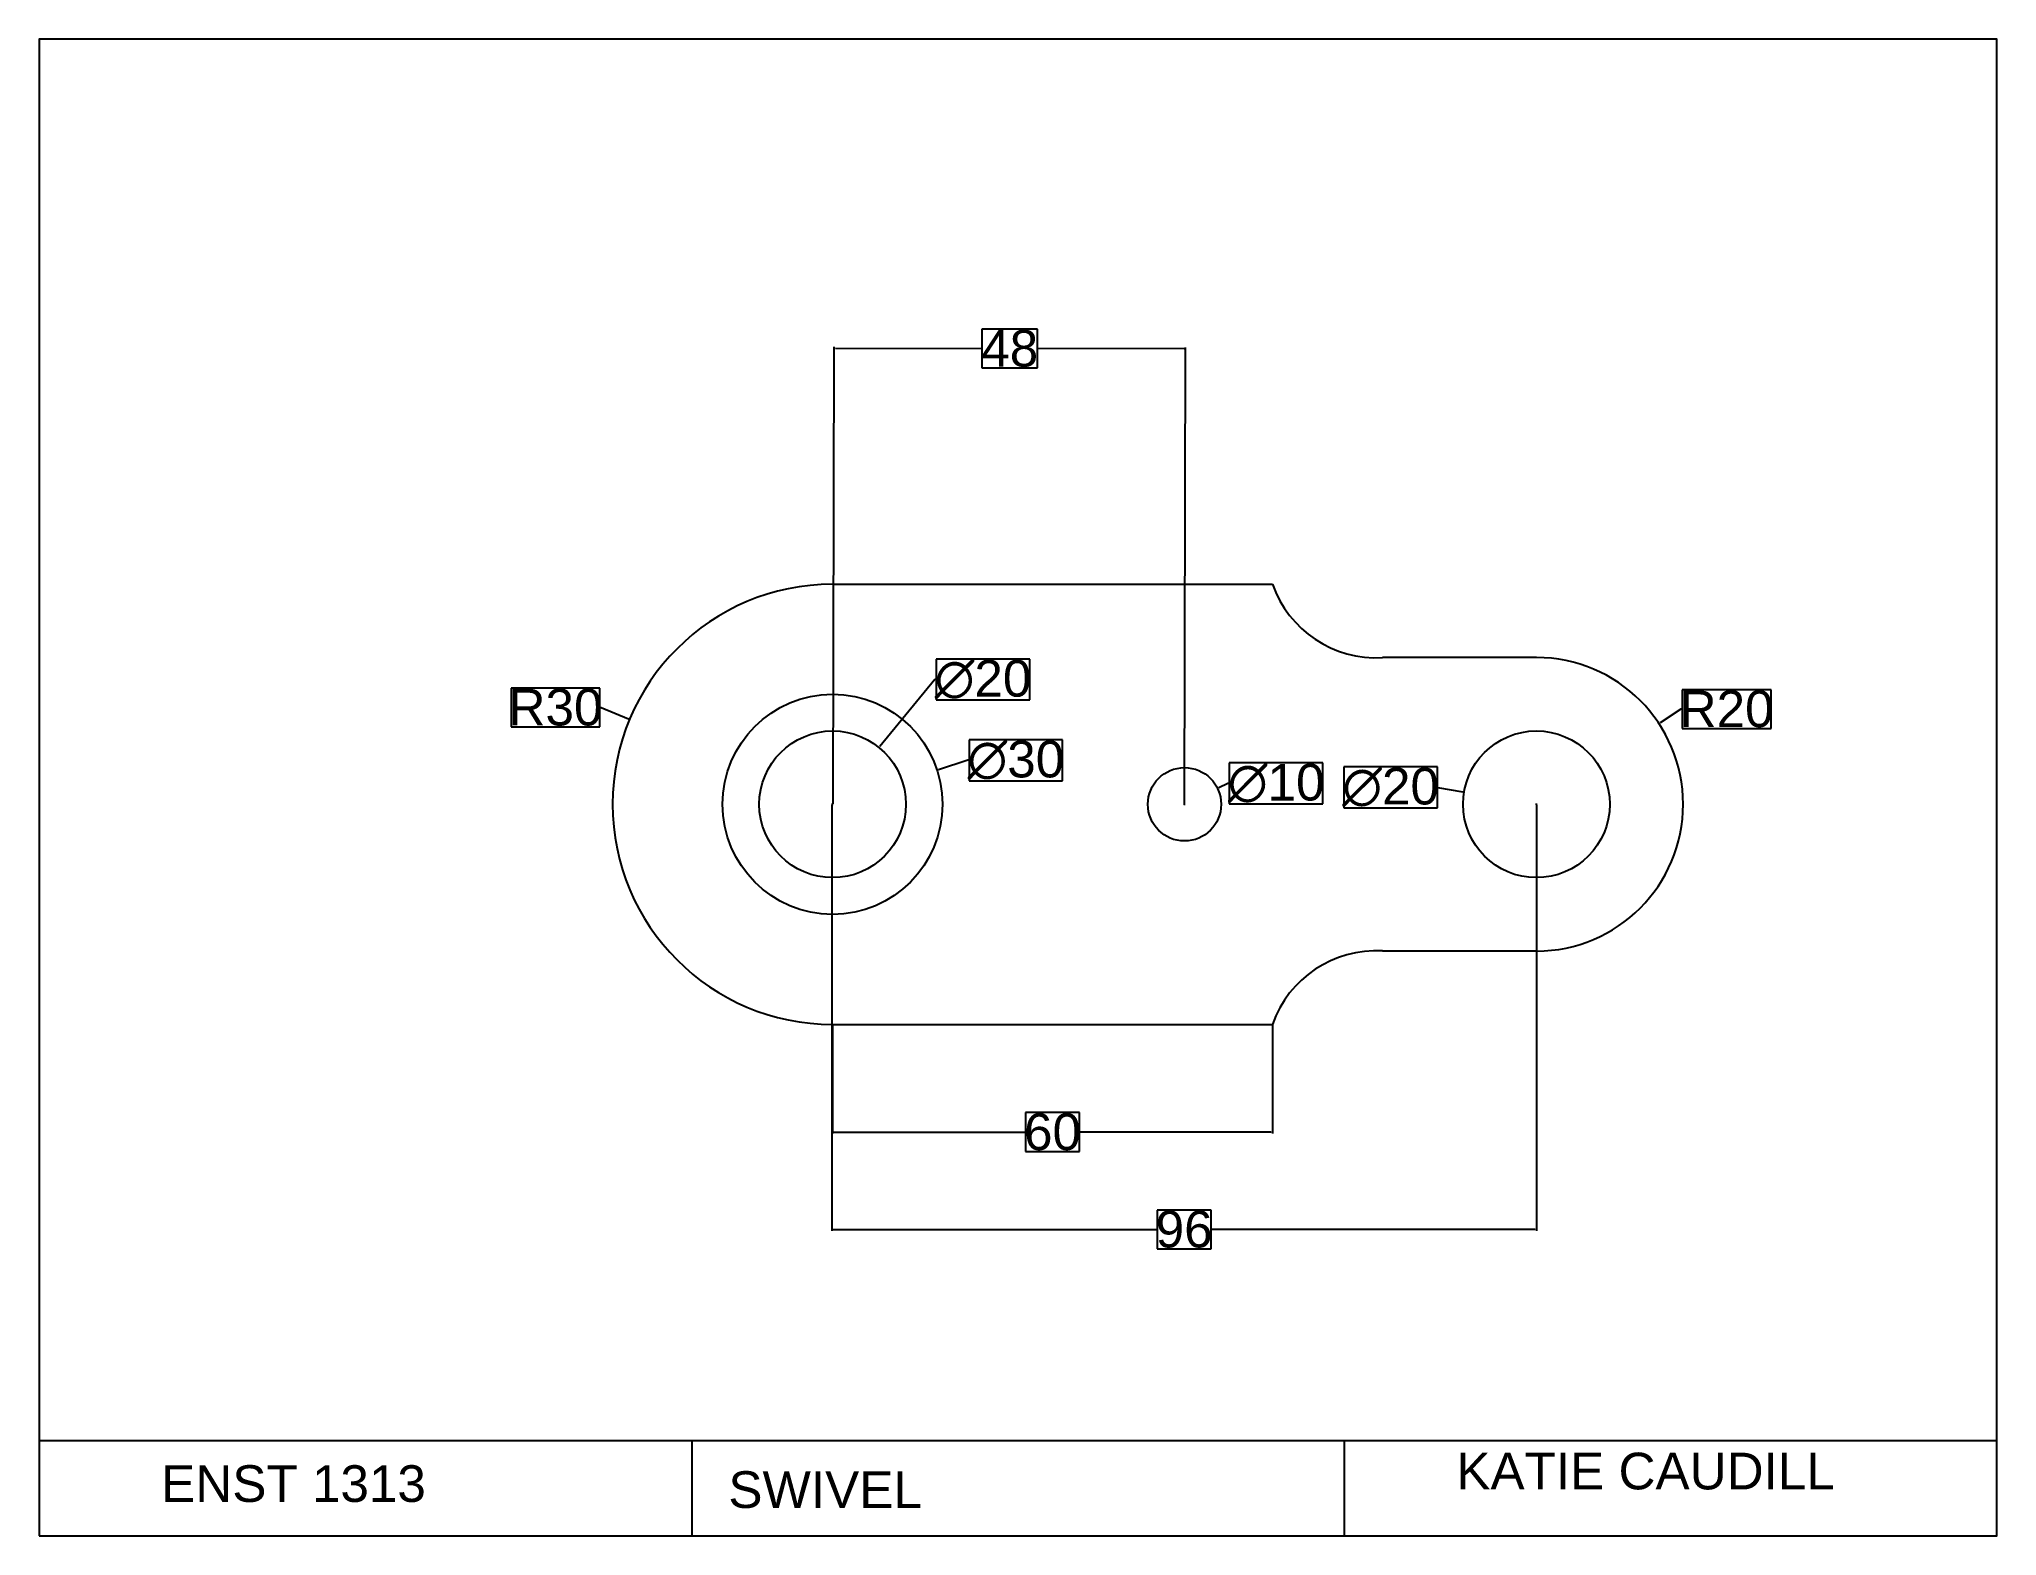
# Model space of a CAD drawing. Header units: millimetres. Extents: x 6 to 273, y 6 to 210.
import ezdxf

# ---------------------------------------------------------------- set-up
doc = ezdxf.new("R2010")
doc.units = ezdxf.units.MM
doc.header["$MEASUREMENT"] = 0
doc.styles.get("Standard").update_dxf_attribs({"font": 'arial.ttf'})
doc.dimstyles.get("Standard").update_dxf_attribs({"dimtxt": 5, "dimasz": 0.18, "dimexe": 0.18, "dimexo": 0.0625, "dimgap": -0.09, "dimtad": 0, "dimtih": 1, "dimtoh": 1, "dimdec": 4, "dimzin": 0, "dimdsep": 46, "dimtxsty": 'Standard', "dimcen": 0.09, "dimadec": 0, "dimazin": 0, "dimtfac": 1, "dimtdec": 4, "dimtofl": 0, "dimtmove": 0, "dimatfit": 3, "dimfxl": 1, "dimtolj": 1, "dimtzin": 0, "dimarcsym": 0})

# ---------------------------------------------------------------- blocks, each defined once
blk = doc.blocks.new('*D1')
at = {"color": 0, "lineweight": -2, "transparency": 16777216}
for p, q in [((141.11, 125.5), (128.34, 125.5)), ((128.34, 125.5), (128.34, 119.94)), ((141.11, 119.94), (141.11, 125.5)), ((128.16, 122.72), (120.67, 113.58)), ((128.34, 122.72), (128.16, 122.72)), ((128.34, 119.94), (141.11, 119.94)), ((114.12, 105.71), (114.3, 105.71)), ((114.21, 105.62), (114.21, 105.8))]:
    blk.add_line(p, q, dxfattribs=at)
at = {"color": 0, "transparency": 16777216}
blk.add_solid([(120.64, 113.6), (120.69, 113.56), (120.55, 113.44)], dxfattribs=at)
at = {"layer": 'Defpoints', "color": 0, "transparency": 16777216}
for p in [(120.55, 113.44), (107.86, 97.98)]:
    blk.add_point(p, dxfattribs=at)
at = {"color": 0, "transparency": 16777216, "insert": (134.73, 122.72), "char_height": 5, "attachment_point": 5}
blk.add_mtext('\\A1;∅20', dxfattribs=at)
blk = doc.blocks.new('*D2')
at = {"color": 0, "lineweight": -2, "transparency": 16777216}
for p, q in [((145.59, 114.5), (132.83, 114.5)), ((132.83, 114.5), (132.83, 108.93)), ((145.59, 108.93), (145.59, 114.5)), ((132.65, 111.71), (128.64, 110.41)), ((132.83, 111.71), (132.65, 111.71)), ((132.83, 108.93), (145.59, 108.93)), ((114.12, 105.71), (114.3, 105.71)), ((114.21, 105.62), (114.21, 105.8))]:
    blk.add_line(p, q, dxfattribs=at)
at = {"color": 0, "transparency": 16777216}
blk.add_solid([(128.63, 110.44), (128.65, 110.38), (128.47, 110.35)], dxfattribs=at)
at = {"layer": 'Defpoints', "color": 0, "transparency": 16777216}
for p in [(128.47, 110.35), (99.94, 101.07)]:
    blk.add_point(p, dxfattribs=at)
at = {"color": 0, "transparency": 16777216, "insert": (139.21, 111.71), "char_height": 5, "attachment_point": 5}
blk.add_mtext('\\A1;∅30', dxfattribs=at)
blk = doc.blocks.new('*D3')
at = {"color": 0, "lineweight": -2, "transparency": 16777216}
for p, q in [((82.48, 121.56), (70.37, 121.56)), ((70.37, 121.56), (70.37, 116.28)), ((82.48, 116.28), (82.48, 121.56)), ((82.48, 118.92), (82.66, 118.92)), ((82.66, 118.92), (86.37, 117.37)), ((70.37, 116.28), (82.48, 116.28)), ((114.12, 105.71), (114.3, 105.71)), ((114.21, 105.62), (114.21, 105.8))]:
    blk.add_line(p, q, dxfattribs=at)
at = {"color": 0, "transparency": 16777216}
blk.add_solid([(86.38, 117.39), (86.36, 117.34), (86.53, 117.3)], dxfattribs=at)
at = {"layer": 'Defpoints', "color": 0, "transparency": 16777216}
for p in [(86.53, 117.3), (114.21, 105.71)]:
    blk.add_point(p, dxfattribs=at)
at = {"color": 0, "transparency": 16777216, "insert": (76.42, 118.92), "char_height": 5, "attachment_point": 5}
blk.add_mtext('\\A1;R30', dxfattribs=at)
blk = doc.blocks.new('*D4')
at = {"color": 0, "lineweight": -2, "transparency": 16777216}
for p, q in [((114.21, 75.65), (114.21, 60.86)), ((174.21, 75.65), (174.21, 60.86)), ((147.88, 63.68), (140.53, 63.68)), ((140.53, 63.68), (140.53, 58.39)), ((147.88, 58.39), (147.88, 63.68)), ((114.39, 61.04), (140.53, 61.04)), ((174.03, 61.04), (147.88, 61.04)), ((140.53, 58.39), (147.88, 58.39))]:
    blk.add_line(p, q, dxfattribs=at)
at = {"color": 0, "transparency": 16777216}
for points in [[(114.39, 61.07), (114.39, 61.01), (114.21, 61.04)], [(174.03, 61.07), (174.03, 61.01), (174.21, 61.04)]]:
    blk.add_solid(points, dxfattribs=at)
at = {"layer": 'Defpoints', "color": 0, "transparency": 16777216}
for p in [(114.21, 75.71), (174.21, 75.71), (174.21, 61.04)]:
    blk.add_point(p, dxfattribs=at)
at = {"color": 0, "transparency": 16777216, "insert": (144.21, 61.04), "char_height": 5, "attachment_point": 5}
blk.add_mtext('\\A1;60', dxfattribs=at)
blk = doc.blocks.new('*D5')
at = {"color": 0, "lineweight": -2, "transparency": 16777216}
for p, q in [((114.12, 105.65), (114.12, 47.59)), ((210.21, 105.65), (210.21, 47.59)), ((165.83, 50.41), (158.49, 50.41)), ((158.49, 50.41), (158.49, 45.13)), ((165.83, 45.13), (165.83, 50.41)), ((114.3, 47.77), (158.49, 47.77)), ((210.03, 47.77), (165.83, 47.77)), ((158.49, 45.13), (165.83, 45.13))]:
    blk.add_line(p, q, dxfattribs=at)
at = {"color": 0, "transparency": 16777216}
for points in [[(114.3, 47.8), (114.3, 47.74), (114.12, 47.77)], [(210.03, 47.8), (210.03, 47.74), (210.21, 47.77)]]:
    blk.add_solid(points, dxfattribs=at)
at = {"layer": 'Defpoints', "color": 0, "transparency": 16777216}
for p in [(114.12, 105.71), (210.21, 105.71), (210.21, 47.77)]:
    blk.add_point(p, dxfattribs=at)
at = {"color": 0, "transparency": 16777216, "insert": (162.16, 47.77), "char_height": 5, "attachment_point": 5}
blk.add_mtext('\\A1;96', dxfattribs=at)
blk = doc.blocks.new('*D6')
at = {"color": 0, "lineweight": -2, "transparency": 16777216}
for p, q in [((181.09, 111.35), (168.32, 111.35)), ((168.32, 111.35), (168.32, 105.78)), ((181.09, 105.78), (181.09, 111.35)), ((168.14, 108.56), (166.88, 107.95)), ((168.32, 108.56), (168.14, 108.56)), ((162.12, 105.71), (162.3, 105.71)), ((162.21, 105.62), (162.21, 105.8)), ((168.32, 105.78), (181.09, 105.78))]:
    blk.add_line(p, q, dxfattribs=at)
at = {"color": 0, "transparency": 16777216}
blk.add_solid([(166.86, 107.98), (166.89, 107.93), (166.72, 107.88)], dxfattribs=at)
at = {"layer": 'Defpoints', "color": 0, "transparency": 16777216}
for p in [(166.72, 107.88), (157.7, 103.55)]:
    blk.add_point(p, dxfattribs=at)
at = {"color": 0, "transparency": 16777216, "insert": (174.71, 108.56), "char_height": 5, "attachment_point": 5}
blk.add_mtext('\\A1;∅10', dxfattribs=at)
blk = doc.blocks.new('*D8')
at = {"color": 0, "lineweight": -2, "transparency": 16777216}
for p, q in [((196.7, 110.8), (183.93, 110.8)), ((183.93, 110.8), (183.93, 105.23)), ((196.7, 105.23), (196.7, 110.8)), ((196.7, 108.02), (200.17, 107.42)), ((183.93, 105.23), (196.7, 105.23)), ((210.12, 105.71), (210.3, 105.71)), ((210.21, 105.62), (210.21, 105.8))]:
    blk.add_line(p, q, dxfattribs=at)
at = {"color": 0, "transparency": 16777216}
blk.add_solid([(200.18, 107.45), (200.17, 107.39), (200.35, 107.39)], dxfattribs=at)
at = {"layer": 'Defpoints', "color": 0, "transparency": 16777216}
for p in [(200.35, 107.39), (220.07, 104.03)]:
    blk.add_point(p, dxfattribs=at)
at = {"color": 0, "transparency": 16777216, "insert": (190.32, 108.02), "char_height": 5, "attachment_point": 5}
blk.add_mtext('\\A1;∅20', dxfattribs=at)
blk = doc.blocks.new('*D9')
at = {"color": 0, "lineweight": -2, "transparency": 16777216}
for p, q in [((242.2, 121.33), (230.09, 121.33)), ((230.09, 121.33), (230.09, 116.05)), ((242.2, 116.05), (242.2, 121.33)), ((229.91, 118.69), (227.06, 116.81)), ((230.09, 118.69), (229.91, 118.69)), ((230.09, 116.05), (242.2, 116.05)), ((210.12, 105.71), (210.3, 105.71)), ((210.21, 105.62), (210.21, 105.8))]:
    blk.add_line(p, q, dxfattribs=at)
at = {"color": 0, "transparency": 16777216}
blk.add_solid([(227.04, 116.84), (227.08, 116.79), (226.91, 116.72)], dxfattribs=at)
at = {"layer": 'Defpoints', "color": 0, "transparency": 16777216}
for p in [(226.91, 116.72), (210.21, 105.71)]:
    blk.add_point(p, dxfattribs=at)
at = {"color": 0, "transparency": 16777216, "insert": (236.14, 118.69), "char_height": 5, "attachment_point": 5}
blk.add_mtext('\\A1;R20', dxfattribs=at)
blk = doc.blocks.new('*D10')
at = {"color": 0, "lineweight": -2, "transparency": 16777216}
for p, q in [((142.15, 170.47), (134.59, 170.47)), ((134.59, 170.47), (134.59, 165.18)), ((142.15, 165.18), (142.15, 170.47)), ((114.3, 105.78), (114.42, 168.05)), ((114.59, 167.87), (134.59, 167.83)), ((162.14, 167.78), (142.15, 167.82)), ((162.21, 105.69), (162.33, 167.96)), ((134.59, 165.18), (142.15, 165.18))]:
    blk.add_line(p, q, dxfattribs=at)
at = {"color": 0, "transparency": 16777216}
for points in [[(114.59, 167.9), (114.59, 167.84), (114.41, 167.87)], [(162.14, 167.81), (162.14, 167.75), (162.32, 167.78)]]:
    blk.add_solid(points, dxfattribs=at)
at = {"layer": 'Defpoints', "color": 0, "transparency": 16777216}
for p in [(162.32, 167.78), (114.3, 105.71), (162.21, 105.62)]:
    blk.add_point(p, dxfattribs=at)
at = {"color": 0, "transparency": 16777216, "insert": (138.37, 167.83), "char_height": 5, "attachment_point": 5}
blk.add_mtext('\\A1;48', dxfattribs=at)

msp = doc.modelspace()

# ---------------------------------------------------------------- linework, layer by layer
for p, q in [((114.21, 135.71), (174.21, 135.71)), ((210.21, 125.71), (189.21, 125.71)), ((210.21, 85.71), (189.21, 85.71)), ((114.21, 75.71), (174.21, 75.71)), ((6, 19), (273, 19)), ((6, 19), (6, 6)), ((95, 19), (95, 6)), ((184, 19), (184, 6))]:
    msp.add_line(p, q)
msp.add_lwpolyline([(6, 6), (273, 6), (273, 210), (6, 210)], close=True)
for centre, radius in [((114.21, 105.71), 15), ((114.21, 105.71), 10), ((210.21, 105.71), 10), ((162.21, 105.71), 5)]:
    msp.add_circle(centre, radius)
for centre, radius, start, end in [((114.21, 105.71), 30, 90, 270), ((188.36, 140.69), 15, 199.3737, 273.2461), ((210.21, 105.71), 20, 270, 90), ((188.36, 70.74), 15, 86.7539, 160.6263)]:
    msp.add_arc(centre, radius, start, end)

# ---------------------------------------------------------------- texts
at = {"char_height": 5, "attachment_point": 1}
for s, insert in [('KATIE CAUDILL', (199.28, 17.33)), ('ENST 1313', (22.64, 15.62)), ('SWIVEL', (100, 14.8))]:
    msp.add_mtext_dynamic_manual_height_columns(s, width=52.6945, gutter_width=1, heights=[0], dxfattribs=dict(at, insert=insert))

# ---------------------------------------------------------------- dimensions: what is measured, and where the dimension line sits
dim = msp.add_aligned_dim(p1=(114.3, 105.71), p2=(162.21, 105.62), distance=62.16, dimstyle='Standard', override={"dimdec": 0})
dim.commit()
dim.dimension.update_dxf_attribs({"geometry": '*D10', "text_midpoint": (138.37, 167.83)})
for p1, p2, picture, middle in [((107.86, 97.98), (120.55, 113.44), '*D1', (134.73, 122.72)), ((99.94, 101.07), (128.47, 110.35), '*D2', (139.21, 111.71)), ((157.7, 103.55), (166.72, 107.88), '*D6', (174.71, 108.56)), ((220.07, 104.03), (200.35, 107.39), '*D8', (196.7, 108.02))]:
    dim = msp.add_diameter_dim_2p(p1=p1, p2=p2, dimstyle='Standard', override={"dimdec": 0})
    dim.commit()
    dim.dimension.update_dxf_attribs({"geometry": picture, "text_midpoint": middle, "dimtype": 163})
for center, mpoint, picture, middle in [((114.21, 105.71), (86.53, 117.3), '*D3', (76.42, 118.92)), ((210.21, 105.71), (226.91, 116.72), '*D9', (236.14, 118.69))]:
    dim = msp.add_radius_dim(center=center, mpoint=mpoint, dimstyle='Standard', override={"dimdec": 0})
    dim.commit()
    dim.dimension.update_dxf_attribs({"geometry": picture, "text_midpoint": middle, "dimtype": 164})
for base, p1, p2, picture, middle in [((210.21, 47.77), (114.12, 105.71), (210.21, 105.71), '*D5', (162.16, 47.77)), ((174.21, 61.04), (114.21, 75.71), (174.21, 75.71), '*D4', (144.21, 61.04))]:
    dim = msp.add_linear_dim(base=base, p1=p1, p2=p2, dimstyle='Standard', override={"dimdec": 0})
    dim.commit()
    dim.dimension.update_dxf_attribs({"geometry": picture, "text_midpoint": middle})

doc.saveas('drawing.dxf')
